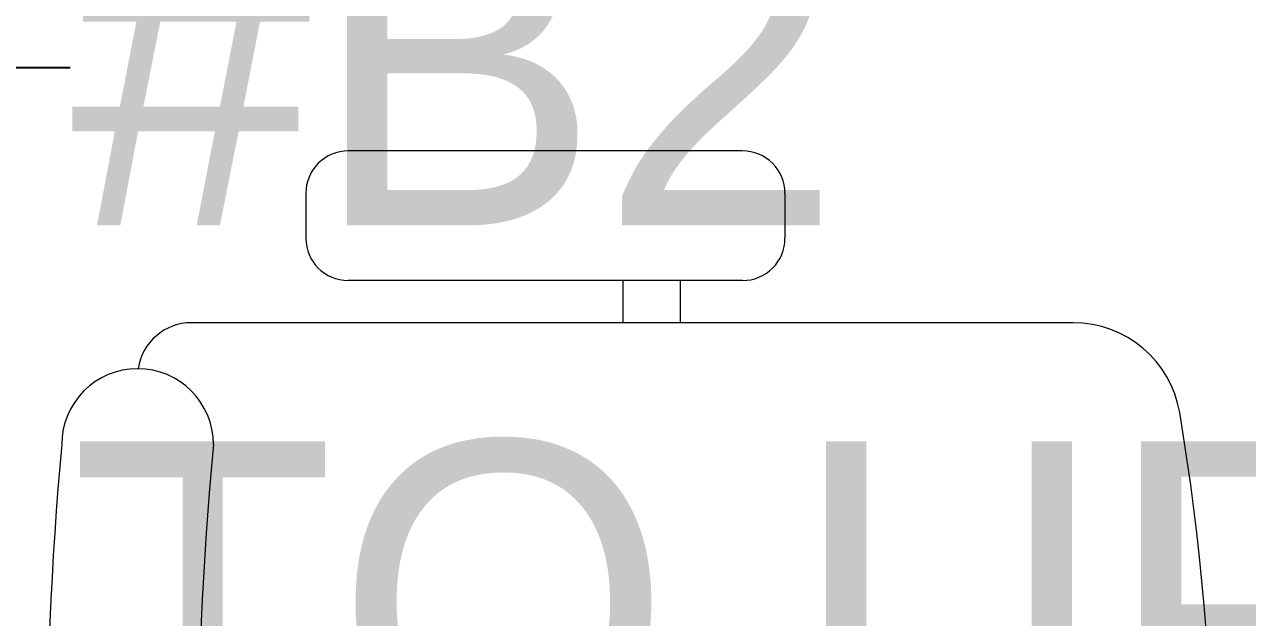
# Model space of a CAD drawing. Header units: metres. Extents: x 75097 to 220762, y -1557923 to -1361206.
# Drawn here: x 108498 to 109064, y -1417756 to -1417482 of the extents above; entities that cross this region are included whole.
import ezdxf
from ezdxf import colors
from ezdxf.entities.mleader import LeaderData, LeaderLine
from ezdxf.math import Vec2, Vec3

# ---------------------------------------------------------------- set-up
doc = ezdxf.new("R2010")
doc.units = ezdxf.units.M
doc.layers.get('0').update_dxf_attribs({"lineweight": 0})
doc.layers.add('A-100 - Copy$0$Medical Equipment and Furniture', color=8, linetype='Continuous', lineweight=0)
doc.layers.add('E-POWR', color=7, linetype='Continuous', lineweight=9, true_color=0x4e7e3e)
doc.styles.get("Standard").update_dxf_attribs({"font": 'GOTHIC.TTF'})

# ---------------------------------------------------------------- blocks, each defined once
blk = doc.blocks.new('A-100 - Copy$0$GF21018-P')
for p, q in [((-0.2206958158158443, 0.4756307261486727), (-0.2206958158158443, 0.0674977280054634)), ((-0.2805980196294406, 0.3422072443699342), (-0.2598282612620899, 0.3422072443699342)), ((-0.3002131404457629, 0.322592123553612), (-0.3002131404457629, 0.1400010304266672)), ((-0.2402131404457641, 0.322592123553612), (-0.2402131404457641, 0.1400010304266708)), ((-0.2402131404457641, 0.2937232591883401), (-0.2206958158158443, 0.2937232591883365)), ((-0.2402131404457641, 0.2670847420663591), (-0.2206958158158443, 0.2670847420663591)), ((-0.2805980196294406, 0.1203859096103415), (-0.2598282612620899, 0.120385909610345))]:
    blk.add_line(p, q)
for centre, radius, start, end in [((-0.0001010474000793, -0.5294775460345988), 1.069482816835118, 80.36711584008485, 99.63288415991525), ((-0.1706958158158436, 0.4756307261486727), 0.05, 99.63288415991494, 180), ((-0.2805980196294406, 0.322592123553612), 0.0196151208163253, 90, 180.0000000000001), ((-0.2598282612620899, 0.322592123553612), 0.0196151208163253, 359.9999999999999, 90), ((-0.2805980196294406, 0.1400010304266672), 0.0196151208163253, 180.0000000000001, 270.0000000000004), ((-0.2598282612620899, 0.1400010304266708), 0.0196151208163253, 270.0000000000006, 359.9999999999999), ((-0.1642902328567111, 0.0424977280054613), 0.0351139560901341, 90.00000000000004, 270), ((-4.0174444003e-06, 1.846735474002139), 1.776735474005004, 264.6945553321505, 275.3052680112835), ((-0.1956958158158457, 0.0674977280054634), 0.025, 179.9999999999999, 261.4720758531367), ((-3.2405935642e-06, 1.831363171438854), 1.831363171441721, 264.8532206013883, 275.1469821681523)]:
    blk.add_arc(centre, radius, start, end)
blk = doc.blocks.new('A-100 - Copy')
at = {"layer": 'A-100 - Copy$0$Medical Equipment and Furniture', "extrusion": (-7.774263848861114e-06, -8.170112885612761e-07, 0.9999999999694468), "xscale": 1000.000000000006, "yscale": 1000.000000000006, "zscale": 1000.000000000006, "rotation": 269.9985892353253}
blk.add_blockref('A-100 - Copy$0$GF21018-P', (108507.8975023325, -1417840.317307191, 2.680532942324418), dxfattribs=at)

msp = doc.modelspace()

# ---------------------------------------------------------------- block references
msp.add_blockref('A-100 - Copy', (0, 0))

# ---------------------------------------------------------------- next in the draw order: leaders
at = {"layer": 'E-POWR'}
ml = msp.add_multileader_mtext('Standard', dxfattribs=at)
ml.set_content('#B2\\PTO UPP-01', color=256)
ml.set_leader_properties()
ml.build(insert=Vec2(0, 0))
ml.multileader.update_dxf_attribs({"text_right_attachment_type": 6, "dogleg_length": 200, "arrow_head_size": 200})
ctx = ml.context
ctx.base_point, ctx.char_height, ctx.arrow_head_size, ctx.landing_gap_size, ctx.plane_origin = Vec3(108519.1954437033, -1417501.433288251, -8.835183908928457e-07), 150, 200, 0.09, Vec3(109158.3196508898, -1417678.437472506, -8.835183908928457e-07)
ctx.right_attachment = 6
notes = []
notes.append((ctx, [(0, (1, 1, 0), (108319.1954437033, -1417501.433288251, -8.835183908928457e-07), (1, 0), 200, [(0, [(108261.7031747429, -1418252.689803564, -8.835183908928457e-07)], 0, [])])]))
ctx.mtext.insert, ctx.mtext.flow_direction = Vec3(108519.2854437033, -1417424.546816463, -8.835183908928457e-07), 5
for ctx, leaders in notes:
    for number, flags, end, landing, length, lines in leaders:
        leader = LeaderData()
        leader.index, (leader.has_last_leader_line, leader.has_dogleg_vector, leader.attachment_direction) = number, flags
        leader.last_leader_point, leader.dogleg_vector, leader.dogleg_length = Vec3(end), Vec3(landing), length
        for number, points, colour, breaks in lines:
            line = LeaderLine()
            line.index, line.vertices, line.color, line.breaks = number, Vec3.list(points), colors.encode_raw_color(colour), breaks
            leader.lines.append(line)
        ctx.leaders.append(leader)

doc.saveas('drawing.dxf')
